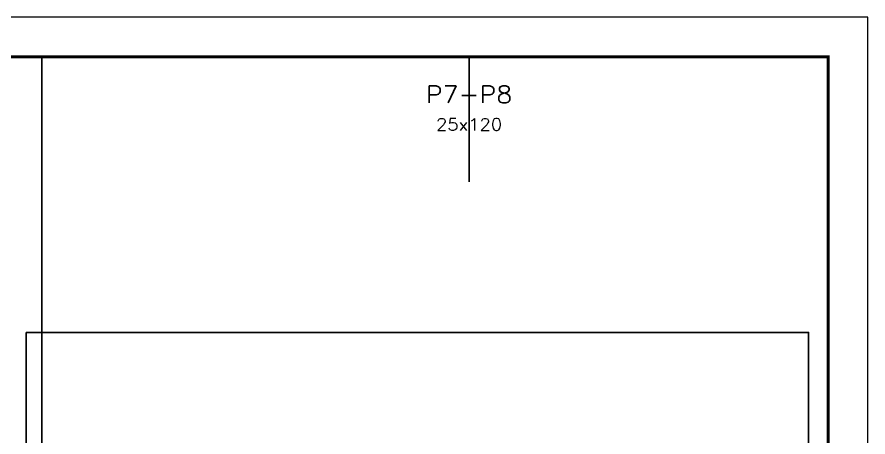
# Model space of a CAD drawing. Extents: x 14400 to 20667, y -21631 to 6985.
# Drawn here: x 16645 to 17497, y 4267 to 4688 of the extents above; entities that cross this region are included whole.
import ezdxf
from ezdxf.enums import TextEntityAlignment as Align

# ---------------------------------------------------------------- set-up
doc = ezdxf.new("R2010")
doc.units = 0
doc.linetypes.add('DASHED', pattern=[0.75, 0.5, -0.25])
doc.linetypes.add('HIDDEN', pattern=[0.375, 0.25, -0.125])
doc.layers.add('00 - FELIPE', color=6, linetype='Continuous', plot=False)
for name, color, linetype in [('COTA', 241, 'Continuous'), ('Texto de Titulo', 7, 'Continuous'), ('Texto Qtd Sarr', 242, 'Continuous')]:
    doc.layers.add(name, color=color, linetype=linetype)
for name, color, linetype, lineweight in [('Folhas', 255, 'Continuous', 9), ('SARRAFO DE PRESSAO', 251, 'DASHED', 9), ('Texto Seção', 7, 'Continuous', 15)]:
    doc.layers.add(name, color=color, linetype=linetype, lineweight=lineweight)
doc.styles.add('ROMANS', font='romans.shx')

# ---------------------------------------------------------------- blocks, each defined once
blk = doc.blocks.new('9999999999')
at = {"layer": 'Folhas'}
blk.add_lwpolyline([(98138.98, 34190.21), (99623.98, 34190.21), (99623.98, 35240.21), (98138.98, 35240.21)], close=True, dxfattribs=at)
at = {"layer": 'Folhas', "color": 30, "const_width": 3}
blk.add_lwpolyline([(98213.98, 34230.21), (99583.98, 34230.21), (99583.98, 35200.21), (98213.98, 35200.21)], close=True, dxfattribs=at)
blk = doc.blocks.new('titulo1')
at = {"layer": 'Defpoints', "color": 252, "linetype": 'HIDDEN', "ltscale": 2}
blk.add_line((0, 0), (0, 125), dxfattribs=at)
at = {"layer": 'Defpoints', "style": 'ROMANS', "oblique": 15}
blk.add_attdef('FOLHA', text='', height=10, dxfattribs=at).set_placement((0, 15.58), align=Align.MIDDLE_CENTER)
at = {"layer": 'Texto Qtd Sarr', "color": 3, "style": 'ROMANS', "oblique": 15}
for tag, height, p in [('TITULO', 17, (0, 71.45)), ('SEÇÃO', 12, (0, 41.55))]:
    blk.add_attdef(tag, text='', height=height, dxfattribs=at).set_placement(p, align=Align.MIDDLE_CENTER)

msp = doc.modelspace()

# ---------------------------------------------------------------- linework, layer by layer
at = {"layer": '00 - FELIPE'}
msp.add_lwpolyline([(16653.93, 4371.86), (17437.55, 4371.86), (17437.55, 3917.8), (16653.93, 3917.8)], close=True, dxfattribs=at)
at = {"layer": 'COTA'}
msp.add_line((16669.58, 4647.58), (16669.58, 3876.82), dxfattribs=at)

# ---------------------------------------------------------------- block references
at = {"layer": 'SARRAFO DE PRESSAO', "color": 6, "linetype": 'ByBlock'}
msp.add_blockref('9999999999', (-82127.01, -30552.63), dxfattribs=at)
at = {"layer": 'Texto Seção'}
ref = msp.add_blockref('titulo1', (17097.4, 4522.58), dxfattribs=at)
ref.add_attrib('TITULO', 'P7-P8', dxfattribs={"layer": 'Texto de Titulo', "color": 7, "height": 17, "style": 'ROMANS', "width": 1.1}).set_placement((17097.4, 4610.08), align=Align.MIDDLE_CENTER)
ref.add_attrib('SEÇÃO', '25x120', dxfattribs={"layer": 'Texto de Titulo', "color": 7, "height": 12, "style": 'ROMANS', "width": 1.1}).set_placement((17097.4, 4580.08), align=Align.MIDDLE_CENTER)

doc.saveas('drawing.dxf')
